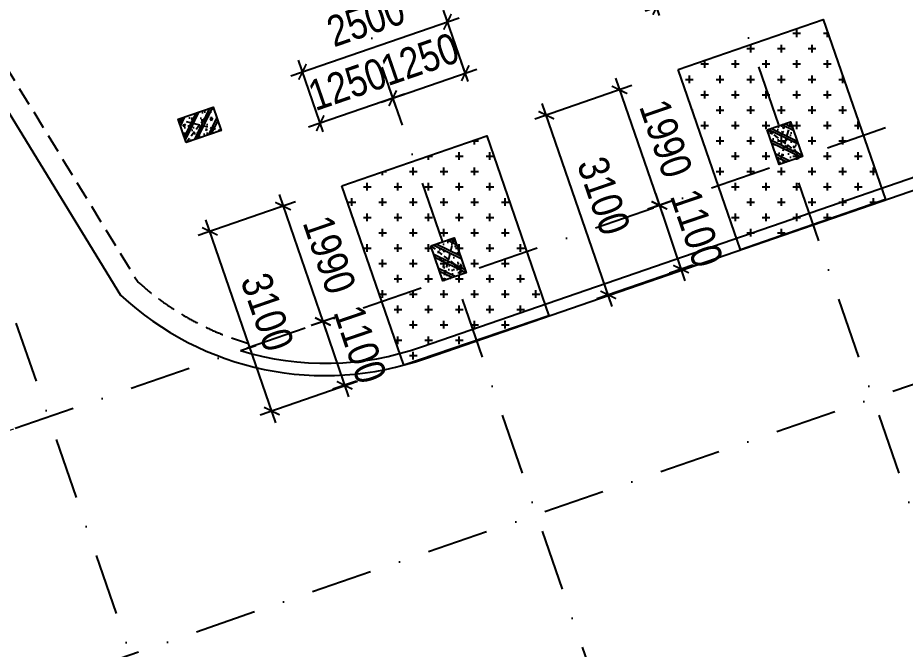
# Model space of a CAD drawing. Header units: millimetres. Extents: x -159515 to 1327256, y -225156 to 138737.
# Drawn here: x 819743 to 834205, y -21122 to -10832 of the extents above; entities that cross this region are included whole.
import ezdxf

# ---------------------------------------------------------------- set-up
doc = ezdxf.new("R2010")
doc.units = ezdxf.units.MM
doc.header["$MEASUREMENT"] = 0
doc.linetypes.add('DASHDOT', pattern=[1, 0.5, -0.25, 0, -0.25])
doc.linetypes.add('DASHED', pattern=[4.5, 3, -1.5])
for name, color, linetype in [('ccu11-Khuat', 9, 'DASHED'), ('KC2-DIM', 251, 'Continuous'), ('KC2-HATCH', 252, 'Continuous'), ('KT-Luoi truc South Tower', 8, 'DASHDOT'), ('ST_MBDV Cot vach 220805$0$AUDIT_I_220805193045-5', 6, 'Continuous')]:
    doc.layers.add(name, color=color, linetype=linetype)
doc.layers.add('KT-Kich thuoc', color=159, linetype='Continuous', lineweight=18)
doc.styles.add('Arial Narrow', font='ARIALN.TTF')
doc.dimstyles.new('ccu12-200', dxfattribs={"dimscale": 200, "dimtxt": 2.5, "dimasz": 1, "dimexe": 1, "dimexo": 2, "dimgap": 1, "dimtad": 1, "dimdec": 0, "dimrnd": 5, "dimdsep": 46, "dimtxsty": 'Arial Narrow', "dimblk": 'ARCHTICK', "dimcen": -1, "dimdle": 1, "dimclrd": 256, "dimclre": 256, "dimclrt": 3, "dimadec": 0, "dimazin": 2, "dimtfac": 0.1, "dimtdec": 0, "dimtmove": 0, "dimatfit": 1, "dimldrblk": 'ARCHTICK', "dimfxl": 1, "dimtvp": 0.8333333333333334, "dimtolj": 1, "dimtzin": 12, "dimarcsym": 0})
doc.dimstyles.new('CCU_1-300', dxfattribs={"dimscale": 300, "dimtxt": 2.5, "dimasz": 1, "dimexe": 1, "dimexo": 2, "dimgap": 0.5, "dimtad": 1, "dimdec": 0, "dimdsep": 46, "dimtxsty": 'Arial Narrow', "dimblk": 'ARCHTICK', "dimcen": -1, "dimdle": 1, "dimclrd": 256, "dimclre": 256, "dimclrt": 3, "dimadec": 0, "dimazin": 2, "dimtfac": 0.1, "dimtdec": 0, "dimtix": 1, "dimtmove": 2, "dimatfit": 1, "dimfxl": 1, "dimtvp": 0.8333333333333334, "dimtolj": 1, "dimtzin": 12, "dimarcsym": 0})
pattern_1 = [(0, (-876875.3034394523, 22163.93634343761), (250, 250), [125, -375]), (90, (-876812.8034394523, 22101.43634343761), (-250, 250), [125, -375])]

# ---------------------------------------------------------------- blocks, each defined once
blk = doc.blocks.new('_ArchTick')
at = {"color": 0, "const_width": 0.15}
blk.add_lwpolyline([(-0.5, -0.5000000000000018), (0.5, 0.5)], dxfattribs=at)
blk = doc.blocks.new('*D423')
at = {"layer": 'Defpoints', "color": 0, "transparency": 16777216}
for p in [(-103490.7967520389, 31040.52895974866, 6.013037278723798e-05), (-99707.27583657019, 22296.3676782295), (-104803.4914621501, 20536.90876858571)]:
    blk.add_point(p, dxfattribs=at)
at = {"layer": 'KT-Kich thuoc', "lineweight": -2, "transparency": 16777216}
for p, q in [((-104057.9469959951, 30844.72139916846), (-108187.4047428509, 29419.03383833725)), ((-108001.7334011629, 29800.51274060547), (-104705.58768186, 20253.33364660758)), ((-100274.4260805264, 22100.56011764931), (-105087.0665841282, 20439.00498829562))]:
    blk.add_line(p, q, dxfattribs=at)
at = {"layer": 'KT-Kich thuoc', "lineweight": -2, "transparency": 16777216, "xscale": 300, "yscale": 300, "zscale": 300}
for p, rotation in [((-107903.8296208728, 29516.93761862735), 109.0471379637702), ((-104803.4914621501, 20536.90876858571), 289.0471379637702)]:
    blk.add_blockref('_ArchTick', p, dxfattribs=dict(at, rotation=rotation))
at = {"layer": 'KT-Kich thuoc', "color": 3, "transparency": 16777216, "insert": (-105849.9084873426, 25200.84264778149), "char_height": 750, "attachment_point": 5, "rotation": 289.0471379637702, "style": 'Arial Narrow'}
blk.add_mtext('\\A1;9500', dxfattribs=at)
blk = doc.blocks.new('*D431')
at = {"layer": 'Defpoints', "color": 0, "transparency": 16777216}
for p in [(-100390.4585933383, 22060.50010970127, 6.013037278723798e-05), (-99052.44016882124, 18184.97320051587, 0.0001101642254418573), (-103465.4730468325, 16661.3818562261)]:
    blk.add_point(p, dxfattribs=at)
at = {"layer": 'KT-Kich thuoc', "lineweight": -2, "transparency": 16777216}
for p, q in [((-100957.6088372945, 21864.69254912107), (-105087.0665841393, 20439.00498829364)), ((-104901.3952424513, 20820.48389056187), (-103367.5692665424, 16377.80673424798)), ((-99619.5904127775, 17989.16563993568), (-103749.0481688106, 16563.478075936))]:
    blk.add_line(p, q, dxfattribs=at)
at = {"layer": 'KT-Kich thuoc', "lineweight": -2, "transparency": 16777216, "xscale": 300, "yscale": 300, "zscale": 300}
for p, rotation in [((-104803.4914621612, 20536.90876858374), 109.0471379637702), ((-103465.4730468325, 16661.3818562261), 289.0471379637702)]:
    blk.add_blockref('_ArchTick', p, dxfattribs=dict(at, rotation=rotation))
at = {"layer": 'KT-Kich thuoc', "color": 3, "transparency": 16777216, "insert": (-103630.730200328, 18773.06476657989), "char_height": 750, "attachment_point": 5, "rotation": 289.0471379637702, "style": 'Arial Narrow'}
blk.add_mtext('\\A1;4100', dxfattribs=at)
blk = doc.blocks.new('*U197')
h = blk.add_hatch()
h.set_pattern_fill('VATLIEU04', color=250, scale=40, style=0, pattern_type=2)
h.set_pattern_definition([(49.99999999999999, (-549.9999999999942, 650.1906839336557), (286.9040730403014, -25.10085399303804), [30, -330]), (355, (-549.9999999999942, 650.1906839336557), (-55.50053344520001, 300.8768534800047), [24, -264]), (100.4514, (-526.0913279999942, 648.0989479336554), (231.4037526856086, 275.7758168243814), [25.496076, -280.4568448]), (46.18420000000001, (-549.9999999999942, 730.1906839336557), (426.8964194502578, -66.20760573160723), [45, -495]), (96.6356, (-514.4253019999941, 724.6733611336554), (373.8650822194813, 389.6471483601767), [38.2441152, -420.6852]), (351.1842, (-549.9999999999942, 730.1906839336557), (373.8647780534509, 389.6474403701299), [36, -396]), (21, (-509.9999999999942, 710.1906839336557), (238.7628208473847, -161.0475562661355), [30, -330]), (326.0000000000001, (-509.9999999999942, 710.1906839336557), (97.32613276863269, 290.0600180187412), [24, -264]), (71.4514, (-490.1031067999942, 696.7700415336553), (336.089051432596, 129.012198683981), [25.496076, -280.4568448]), (37.50000000000001, (-549.9999999999942, 650.1906839336557), (4.863942126916267, 133.1575415325246), [0, -260.8, 0, -268, 0, -265]), (7.499999999999999, (-549.9999999999942, 650.1906839336557), (105.2278149768594, 157.7646847529441), [0, -152.8, 0, -254.8, 0, -101]), (327.5, (-639.1999999999942, 650.1906839336557), (213.5289744689636, -9.021948693751902), [0, -100, 0, -312, 0, -414]), (317.5, (-679.1999999999942, 650.1906839336557), (233.2744677369545, 40.04199293292709), [0, -130, 0, -207.2, 0, -294]), (45, (-549.9999999999942, 650.1906839336557), (-120.2081528017131, 120.2081528017131), []), (45, (-549.9999999999942, 699.1906839336557), (-120.2081528017131, 120.2081528017131), [])])
h.paths.add_polyline_path([(-475, -474.9999999999998), (-75, -475.0000000000038), (-74.9999999999942, 125.1906839336557), (-474.9999999999942, 125.1906839336598)])
at = {"color": 6, "ltscale": 0.25}
blk.add_lwpolyline([(-475, -474.9999999999998), (-75, -475.0000000000038), (-74.9999999999942, 125.1906839336557), (-474.9999999999942, 125.1906839336598)], close=True, dxfattribs=at)
at = {"layer": 'Defpoints', "linetype": 'ByBlock', "ltscale": 30}
for p, q in [((-75, -475.0000000000038), (-474.9999999999942, 125.1906839336598)), ((-475, -474.9999999999998), (-74.9999999999942, 125.1906839336557))]:
    blk.add_line(p, q, dxfattribs=at)
blk = doc.blocks.new('MBCV-T38')
at = {"layer": 'ST_MBDV Cot vach 220805$0$AUDIT_I_220805193045-5', "linetype": 'ByBlock'}
for p, xscale, rotation in [((-52656.28047321632, -1818.947178782226, 3.387634869795143e-05), -1, 289.0471379540016), ((-42878.2590372191, -2510.563873325154, 3.387762729400309e-05), -1.000000000000001, 199.0471379540016), ((-48360.71139598172, -4403.3702926767, 3.387762729400309e-05), -1.000000000000001, 199.0471379540016)]:
    blk.add_blockref('*U197', p, dxfattribs=dict(at, xscale=xscale, rotation=rotation))
blk = doc.blocks.new('mbkc-t38')
at = {"layer": 'KC2-HATCH'}
h = blk.add_hatch(dxfattribs=at)
h.set_pattern_fill('CROSS', color=256, scale=1000)
h.set_pattern_definition(pattern_1)
h.paths.add_polyline_path([(-46369.04486343544, 10486.19900641593), (-44005.9188468121, 11302.06384176379), (-42993.02180429478, 8368.24043178479), (-45356.14782091696, 7552.375596433376)])
h = blk.add_hatch(dxfattribs=at)
h.set_pattern_fill('CROSS', color=256, scale=1000)
h.set_pattern_definition(pattern_1)
h.paths.add_polyline_path([(-51851.6376168147, 8593.581962086018), (-49488.33706866798, 9408.941097148305), (-48476.48658348364, 6476.114685513367), (-50843.34210207115, 5671.059554208714)])
at = {"elevation": 4.458521374368855e-05}
for points in [[(-26285.84905972192, 27544.13621940781), (-26286.75217843894, 27543.82441936059), (-28875.47346744454, 34907.55159271641, 0.3383369275737885), (-32748.90404082043, 36443.74183729629), (-62184.65321586793, 26288.64129227358, 0.4594566638934902), (-64224.75314362464, 21139.22194988884), (-55456.04482255038, 6812.864930213022, 0.2796886410766748), (-50489.87256023497, 5781.479104847196), (-27772.44800690282, 13619.18711417091, 0.2042794764179826), (-27706.14131651446, 13740.29972149261), (-27482.35346303508, 14770.16946779525, -0.275411558420597), (-26754.50540207326, 15570.68058256338), (-22342.11732573831, 17088.55666020441, -0.4141945204059637), (-21181.0411169352, 16524.03317039953), (-12851.82475929544, -7566.679840028301, 0.3197537419032751), (-8031.785266063176, -11000.18073001389), (37105.59623749531, -11000.18073001389, 0.3653099340488337), (42071.56812999654, -6689.458727371566, 0.1024343471952136), (42062.59286841122, -5067.552595500791), (39621.42709744861, 6403.080977756574, 0.1326112318916029), (38155.10489113629, 9201.696160682113, 0.06649945757597092), (37023.91901351791, 10116.12182638138, 0.1376152775427903), (34943.32370387134, 10699.81926991716), (9299.622612856328, 10699.81926998532)], [(-53501.66349917674, 5907.784363705599, 0.1611946573830226), (-50555.90817784052, 5970.264765772001), (-27900.77332028141, 13786.48229115849), (-27678.06837900751, 14811.36848495413, -0.274306576254146), (-26816.31484984676, 15760.92095648488), (-22407.31009360182, 17277.63316083582, -0.4141533536754791), (-20992.01996030263, 16589.38607657278), (-12662.80360269814, -7501.326933753211, 0.3197537419032768), (-8031.785266063176, -10800.18073001391), (37104.14336379024, -10800.18073001389, 0.1514665713445437), (39863.68269264442, -9899.999987770268, 0.1514665713445437)]]:
    blk.add_lwpolyline(points, format="xyb", dxfattribs=at)
for points, elevation in [([(-46369.04486343544, 10486.19900641593), (-44005.9188468121, 11302.06384176379), (-42993.02180429478, 8368.24043178479), (-45356.14782091696, 7552.375596433376), (-46369.04486343125, 10486.19900641738)], 9.918654076103366e-05), ([(-51851.6376168147, 8593.581962086018), (-49488.33706866798, 9408.941097148305), (-48476.48658348364, 6476.114685513367), (-50843.34210207115, 5671.059554208714), (-51851.6376168147, 8593.581962086007)], 4.458521374368855e-05)]:
    blk.add_lwpolyline(points, dxfattribs=dict(elevation=elevation))
at = {"layer": 'ccu11-Khuat', "ltscale": 100}
blk.add_line((-53501.66262846161, 5907.784095856419, 4.458521374368855e-05), (-53253.33154167398, 5993.519944475231, 4.458521374368855e-05), dxfattribs=at)
at = {"layer": 'ccu11-Khuat', "ltscale": 100, "elevation": 4.458521374368855e-05}
blk.add_lwpolyline([(-64022.0808219593, 24491.96479937421), (-63805.32204269769, 24566.80036231469, 0.2639162307717612), (-63920.13448847225, 21311.97577984563), (-55182.93768745149, 7037.102430282743, 0.1226609126933244), (-53253.33154167386, 5993.519944475278, 0.09033332123252293)], format="xyb", dxfattribs=at)
at = {"layer": 'ccu11-Khuat'}
blk.add_blockref('MBCV-T38', (-1436.987392969429, 11722.23157746011, 6.530891346702571e-05), dxfattribs=at)
blk = doc.blocks.new('*D534')
at = {"layer": 'Defpoints', "color": 0, "transparency": 16777216}
for p in [(830768.9219914065, -13692.11978363965), (831123.0298975555, -14733.19413897596), (830551.1570485712, -14927.70925319361)]:
    blk.add_point(p, dxfattribs=at)
at = {"layer": 'KC2-DIM', "lineweight": -2, "transparency": 16777216}
for p, q in [((830132.6453440608, -13697.28825606863), (830615.5608469323, -15117.05589498227)), ((830390.2287078291, -13820.92738036212), (830007.7025006334, -13951.03869621851)), ((830744.3366139781, -14862.00173569843), (830361.8104067824, -14992.11305155483))]:
    blk.add_line(p, q, dxfattribs=at)
at = {"layer": 'KC2-DIM', "lineweight": -2, "transparency": 16777216, "xscale": 200, "yscale": 200, "zscale": 200}
for p, rotation in [((830197.0491424222, -13886.63489785729), 108.7850689808762), ((830551.1570485712, -14927.70925319361), 288.7850689808762)]:
    blk.add_blockref('_ArchTick', p, dxfattribs=dict(at, rotation=rotation))
at = {"layer": 'KC2-DIM', "color": 3, "transparency": 16777216, "insert": (830805.137938818, -14260.56117778929), "char_height": 500, "attachment_point": 5, "rotation": 288.7850689808762, "style": 'Arial Narrow'}
blk.add_mtext('\\A1;1100', dxfattribs=at)
blk = doc.blocks.new('*D535')
at = {"layer": 'Defpoints', "color": 0, "transparency": 16777216}
for p in [(830128.0571183034, -11807.98228476549), (830777.7056367885, -13690.97424979098), (830198.48921801, -13890.80892531318)]:
    blk.add_point(p, dxfattribs=at)
at = {"layer": 'KC2-DIM', "lineweight": -2, "transparency": 16777216}
for p, q in [((829483.6119687235, -11818.75291643472), (830263.7179488115, -14079.87296916614)), ((829749.9290305974, -11938.43974636833), (829359.7766556719, -12073.04569108912)), ((830399.5775490826, -13821.43171139382), (830009.425174157, -13956.03765611461))]:
    blk.add_line(p, q, dxfattribs=at)
at = {"layer": 'KC2-DIM', "lineweight": -2, "transparency": 16777216, "xscale": 200, "yscale": 200, "zscale": 200}
for p, rotation in [((829548.8406995249, -12007.81696028769), 109.0348773194153), ((830198.48921801, -13890.80892531318), 289.0348773194153)]:
    blk.add_blockref('_ArchTick', p, dxfattribs=dict(at, rotation=rotation))
at = {"layer": 'KC2-DIM', "color": 3, "transparency": 16777216, "insert": (830304.0564869724, -12800.82414207252), "char_height": 500, "attachment_point": 5, "rotation": 289.0348773194153, "style": 'Arial Narrow'}
blk.add_mtext('\\A1;1990', dxfattribs=at)
blk = doc.blocks.new('*D536')
at = {"layer": 'Defpoints', "color": 0, "transparency": 16777216}
for p in [(830128.057118302, -11807.98228476191), (828355.8128310766, -12419.42189628162), (831138.447425461, -14736.57640263397)]:
    blk.add_point(p, dxfattribs=at)
at = {"layer": 'KC2-DIM', "lineweight": -2, "transparency": 16777216}
for p, q in [((829749.929030596, -11938.43974636478), (828166.7487872236, -12484.65062708306)), ((829431.4318690371, -15537.08005800666), (828290.5841002752, -12230.35785242871)), ((830760.3193377551, -14867.03386423684), (829177.1390943826, -15413.24474495513))]:
    blk.add_line(p, q, dxfattribs=at)
at = {"layer": 'KC2-DIM', "lineweight": -2, "transparency": 16777216, "xscale": 200, "yscale": 200, "zscale": 200}
for p, rotation in [((828355.8128310766, -12419.42189628162), 109.0348773194179), ((829366.2031382356, -15348.01601415369), 289.0348773194179)]:
    blk.add_blockref('_ArchTick', p, dxfattribs=dict(at, rotation=rotation))
at = {"layer": 'KC2-DIM', "color": 3, "transparency": 16777216, "insert": (829291.3995128609, -13735.23015448987), "char_height": 500, "attachment_point": 5, "rotation": 289.0348773194179, "style": 'Arial Narrow'}
blk.add_mtext('\\A1;3100', dxfattribs=at)
blk = doc.blocks.new('*D539')
at = {"layer": 'Defpoints', "color": 0, "transparency": 16777216}
for p in [(830154.1458894914, -10657.14662279323), (831514.025316922, -10765.84284460463), (830332.3079860426, -11173.54554731073)]:
    blk.add_point(p, dxfattribs=at)
at = {"layer": 'KC2-DIM', "lineweight": -2, "transparency": 16777216}
for p, q in [((831383.567855313, -10387.71475690085), (831270.6344895663, -10060.37987623527)), ((831524.9272642228, -10184.21518928267), (829965.0818456396, -10722.37535359772)), ((830201.8505244335, -10795.41745960689), (830088.9171586869, -10468.08257894131))]:
    blk.add_line(p, q, dxfattribs=at)
at = {"layer": 'KC2-DIM', "lineweight": -2, "transparency": 16777216, "xscale": 200, "yscale": 200, "zscale": 200}
for p, rotation in [((831335.8632203708, -10249.44392008719), 19.03487732035068), ((830154.1458894914, -10657.14662279323), 199.0348773203507)]:
    blk.add_blockref('_ArchTick', p, dxfattribs=dict(at, rotation=rotation))
at = {"layer": 'KC2-DIM', "color": 3, "transparency": 16777216, "insert": (830596.5157541963, -10022.90374323775), "char_height": 500, "attachment_point": 5, "rotation": 19.034877320350667, "style": 'Arial Narrow'}
blk.add_mtext('\\A1;1250', dxfattribs=at)
blk = doc.blocks.new('*D537')
at = {"layer": 'Defpoints', "color": 0, "transparency": 16777216}
for p in [(832228.9461120191, -9005.575629253202), (832695.6085341821, -10358.18641225764), (830332.3079860334, -11173.54554731387)]:
    blk.add_point(p, dxfattribs=at)
at = {"layer": 'KC2-DIM', "lineweight": -2, "transparency": 16777216}
for p, q in [((832565.1510725731, -9980.0583245538), (832163.7173812146, -8816.511585401342)), ((829676.5815200185, -9886.163495113928), (832418.010155871, -8940.346898448712)), ((830201.8505244245, -10795.41745961003), (829800.4168330659, -9631.870720457577))]:
    blk.add_line(p, q, dxfattribs=at)
at = {"layer": 'KC2-DIM', "lineweight": -2, "transparency": 16777216, "xscale": 200, "yscale": 200, "zscale": 200}
for p, rotation in [((832228.9461120191, -9005.575629253202), 19.03487732034784), ((829865.6455638704, -9820.934764309437), 199.0348773203478)]:
    blk.add_blockref('_ArchTick', p, dxfattribs=dict(at, rotation=rotation))
at = {"layer": 'KC2-DIM', "color": 3, "transparency": 16777216, "insert": (830898.80703721, -8982.863668578939), "char_height": 500, "attachment_point": 5, "rotation": 19.034877320347842, "style": 'Arial Narrow'}
blk.add_mtext('\\A1;2500', dxfattribs=at)
blk = doc.blocks.new('*D617')
at = {"layer": 'Defpoints', "color": 0, "transparency": 16777216}
for p in [(825286.5037695507, -15585.24252825507), (825640.6116756997, -16626.31688359138), (825068.7388267152, -16820.83199780906)]:
    blk.add_point(p, dxfattribs=at)
at = {"layer": 'KC2-DIM', "lineweight": -2, "transparency": 16777216}
for p, q in [((824650.2271222048, -15590.41100068408), (825133.1426250763, -17010.17863959773)), ((824907.8104859733, -15714.05012497754), (824525.2842787774, -15844.161440834)), ((825261.9183921223, -16755.12448031385), (824879.3921849264, -16885.23579617031))]:
    blk.add_line(p, q, dxfattribs=at)
at = {"layer": 'KC2-DIM', "lineweight": -2, "transparency": 16777216, "xscale": 200, "yscale": 200, "zscale": 200}
for p, rotation in [((824714.6309205662, -15779.75764247274), 108.7850689808762), ((825068.7388267152, -16820.83199780906), 288.7850689808762)]:
    blk.add_blockref('_ArchTick', p, dxfattribs=dict(at, rotation=rotation))
at = {"layer": 'KC2-DIM', "color": 3, "transparency": 16777216, "insert": (825322.7197169621, -16153.68392240477), "char_height": 500, "attachment_point": 5, "rotation": 288.7850689808762, "style": 'Arial Narrow'}
blk.add_mtext('\\A1;1100', dxfattribs=at)
blk = doc.blocks.new('*D618')
at = {"layer": 'Defpoints', "color": 0, "transparency": 16777216}
for p in [(824645.6388964475, -13701.10502938097), (825295.2874149326, -15584.09699440651), (824716.0709961541, -15783.93166992872)]:
    blk.add_point(p, dxfattribs=at)
at = {"layer": 'KC2-DIM', "lineweight": -2, "transparency": 16777216}
for p, q in [((824001.1937468676, -13711.8756610502), (824781.2997269556, -15972.99571378168)), ((824267.5108087416, -13831.56249098381), (823877.358433816, -13966.16843570457)), ((824917.1593272267, -15714.55445600935), (824527.0069523011, -15849.16040073012))]:
    blk.add_line(p, q, dxfattribs=at)
at = {"layer": 'KC2-DIM', "lineweight": -2, "transparency": 16777216, "xscale": 200, "yscale": 200, "zscale": 200}
for p, rotation in [((824066.422477669, -13900.93970490317), 109.0348773194153), ((824716.0709961541, -15783.93166992872), 289.0348773194153)]:
    blk.add_blockref('_ArchTick', p, dxfattribs=dict(at, rotation=rotation))
at = {"layer": 'KC2-DIM', "color": 3, "transparency": 16777216, "insert": (824821.6382651165, -14693.94688668806), "char_height": 500, "attachment_point": 5, "rotation": 289.0348773194153, "style": 'Arial Narrow'}
blk.add_mtext('\\A1;1990', dxfattribs=at)
blk = doc.blocks.new('*D619')
at = {"layer": 'Defpoints', "color": 0, "transparency": 16777216}
for p in [(824645.6388964461, -13701.10502937739), (822873.3946092204, -14312.54464089719), (825656.0292036053, -16629.69914724943)]:
    blk.add_point(p, dxfattribs=at)
at = {"layer": 'KC2-DIM', "lineweight": -2, "transparency": 16777216}
for p, q in [((824267.5108087402, -13831.56249098026), (822684.3305653675, -14377.77337169863)), ((823949.013647181, -17430.20280262223), (822808.1658784191, -14123.48059704422)), ((825277.9011158993, -16760.1566088523), (823694.7208725265, -17306.36748957069))]:
    blk.add_line(p, q, dxfattribs=at)
at = {"layer": 'KC2-DIM', "lineweight": -2, "transparency": 16777216, "xscale": 200, "yscale": 200, "zscale": 200}
for p, rotation in [((822873.3946092204, -14312.54464089719), 109.0348773194179), ((823883.7849163795, -17241.13875876926), 289.0348773194179)]:
    blk.add_blockref('_ArchTick', p, dxfattribs=dict(at, rotation=rotation))
at = {"layer": 'KC2-DIM', "color": 3, "transparency": 16777216, "insert": (823808.9812910049, -15628.35289910546), "char_height": 500, "attachment_point": 5, "rotation": 289.0348773194179, "style": 'Arial Narrow'}
blk.add_mtext('\\A1;3100', dxfattribs=at)
blk = doc.blocks.new('*D620')
at = {"layer": 'Defpoints', "color": 0, "transparency": 16777216}
for p in [(827035.0282157834, -11734.91023234933), (827213.1903123355, -12251.30915686986), (826031.6070950659, -12658.9655892202)]:
    blk.add_point(p, dxfattribs=at)
at = {"layer": 'KC2-DIM', "lineweight": -2, "transparency": 16777216}
for p, q in [((827082.7328507265, -11873.18106916602), (826969.7994849789, -11545.84618849747)), ((825664.3809546619, -12207.79539550416), (827224.0922596352, -11669.68150154484)), ((825901.1496334568, -12280.83750151636), (825788.2162677093, -11953.50262084781))]:
    blk.add_line(p, q, dxfattribs=at)
at = {"layer": 'KC2-DIM', "lineweight": -2, "transparency": 16777216, "xscale": 200, "yscale": 200, "zscale": 200}
for p, rotation in [((827035.0282157834, -11734.91023234933), 19.03487732034753), ((825853.4449985137, -12142.56666469967), 199.0348773203475)]:
    blk.add_blockref('_ArchTick', p, dxfattribs=dict(at, rotation=rotation))
at = {"layer": 'KC2-DIM', "color": 3, "transparency": 16777216, "insert": (826295.7478064138, -11508.3469203221), "char_height": 500, "attachment_point": 5, "rotation": 19.03487732034753, "style": 'Arial Narrow'}
blk.add_mtext('\\A1;1250', dxfattribs=at)
blk = doc.blocks.new('*D621')
at = {"layer": 'Defpoints', "color": 0, "transparency": 16777216}
for p in [(824671.7276676357, -12550.26936740868), (826031.607095066, -12658.96558922008), (824849.8897641867, -13066.66829192618)]:
    blk.add_point(p, dxfattribs=at)
at = {"layer": 'KC2-DIM', "lineweight": -2, "transparency": 16777216}
for p, q in [((825901.149633457, -12280.8375015163), (825788.2162677104, -11953.50262085078)), ((826042.5090423669, -12077.33793389815), (824482.6636237837, -12615.49809821317)), ((824719.4323025778, -12688.5402042224), (824606.4989368311, -12361.20532355682))]:
    blk.add_line(p, q, dxfattribs=at)
at = {"layer": 'KC2-DIM', "lineweight": -2, "transparency": 16777216, "xscale": 200, "yscale": 200, "zscale": 200}
for p, rotation in [((825853.444998515, -12142.56666470264), 19.03487732035068), ((824671.7276676357, -12550.26936740868), 199.0348773203507)]:
    blk.add_blockref('_ArchTick', p, dxfattribs=dict(at, rotation=rotation))
at = {"layer": 'KC2-DIM', "color": 3, "transparency": 16777216, "insert": (825114.0975323404, -11916.02648785323), "char_height": 500, "attachment_point": 5, "rotation": 19.034877320350667, "style": 'Arial Narrow'}
blk.add_mtext('\\A1;1250', dxfattribs=at)
blk = doc.blocks.new('*D622')
at = {"layer": 'Defpoints', "color": 0, "transparency": 16777216}
for p in [(826746.5278901632, -10898.69837386868), (827213.1903123263, -12251.30915687306), (824849.8897641775, -13066.66829192929)]:
    blk.add_point(p, dxfattribs=at)
at = {"layer": 'KC2-DIM', "lineweight": -2, "transparency": 16777216}
for p, q in [((824194.1632981625, -11779.28623972941), (826935.5919340152, -10833.46964306419)), ((827082.7328507173, -11873.18106916928), (826681.2991593587, -10709.63433001676)), ((824719.4323025685, -12688.54020422552), (824317.9986112099, -11524.993465073))]:
    blk.add_line(p, q, dxfattribs=at)
at = {"layer": 'KC2-DIM', "lineweight": -2, "transparency": 16777216, "xscale": 200, "yscale": 200, "zscale": 200}
for p, rotation in [((826746.5278901632, -10898.69837386868), 19.03487732034784), ((824383.2273420144, -11714.05750892492), 199.0348773203478)]:
    blk.add_blockref('_ArchTick', p, dxfattribs=dict(at, rotation=rotation))
at = {"layer": 'KC2-DIM', "color": 3, "transparency": 16777216, "insert": (825416.388815354, -10875.98641319436), "char_height": 500, "attachment_point": 5, "rotation": 19.034877320347842, "style": 'Arial Narrow'}
blk.add_mtext('\\A1;2500', dxfattribs=at)
blk = doc.blocks.new('Asix South Tower')
at = {"layer": 'KT-Luoi truc South Tower', "ltscale": 2000}
for p, q in [((-96619.79543685494, 52578.15580300276), (-78454.49814376072, -37.03824995092145)), ((-102102.2477954458, 50685.34938506575), (-83936.95050200867, -1929.844668879748)), ((-108719.0006420207, 48400.92784617625), (-90553.7033481705, -4214.266208966372)), ((-37736.78259606101, 39354.25279267693), (-105450.5498458839, 15976.20623329253)), ((-63379.59196258499, 34838.60071623722), (-106788.5681758225, 19851.73290062346))]:
    blk.add_line(p, q, dxfattribs=at)
at = {"layer": 'KT-Kich thuoc'}
for base, p1, p2, picture, middle in [((-104803.4914621501, 20536.90876858571), (-103490.7967520389, 31040.52895974866, 6.013037278723798e-05), (-99707.27583657019, 22296.36767822949), '*D423', (-105849.9084873426, 25200.84264778149)), ((-103465.4730468325, 16661.3818562261), (-100390.4585933383, 22060.50010970127, 6.013037278723798e-05), (-99052.44016882125, 18184.97320051587, 0.0001101642254418573), '*D431', (-103630.730200328, 18773.06476657989))]:
    dim = blk.add_linear_dim(base=base, p1=p1, p2=p2, angle=109.0471379637702, dimstyle='CCU_1-300', dxfattribs=at)
    dim.commit()
    dim.dimension.update_dxf_attribs({"geometry": picture, "text_midpoint": middle})

msp = doc.modelspace()

# ---------------------------------------------------------------- block references
msp.add_blockref('mbkc-t38', (876875.3034394523, -22163.93634343761, -4.458521374368855e-05))
at = {"layer": 'KT-Kich thuoc'}
msp.add_blockref('Asix South Tower', (919947.9135606117, -39634.35096379504), dxfattribs=at)

# ---------------------------------------------------------------- dimensions: what is measured, and where the dimension line sits
at = {"layer": 'KC2-DIM'}
for p1, p2, distance, picture, middle in [((830332.3079860333, -11173.54554731386, 5.460132701734511e-05), (832695.6085341821, -10358.18641225762, 5.460132701734511e-05), 1430.8493095217307, '*D537', (830898.80703721, -8982.863668578939, 5.460132701734511e-05)), ((824849.8897641774, -13066.66829192934), (827213.1903123262, -12251.3091568731), 1430.8493095217325, '*D622', (825416.388815354, -10875.98641319436)), ((831138.4474254613, -14736.57640263399, 5.460132701734511e-05), (830128.0571183022, -11807.98228476196, 5.460132701734511e-05), 1874.7555072966893, '*D536', (829291.3995128609, -13735.23015448987, 5.460132701734511e-05)), ((830128.0571183035, -11807.98228476551, 5.460132701734511e-05), (830777.7056367886, -13690.97424979099, 5.460132701734511e-05), -612.7198032737413, '*D535', (830304.0564869724, -12800.82414207252, 5.460132701734511e-05)), ((825656.0292036054, -16629.69914724947), (824645.6388964463, -13701.10502937744), 1874.7555072969383, '*D619', (823808.9812910049, -15628.35289910546)), ((824645.6388964476, -13701.10502938099), (825295.2874149327, -15584.09699440647), -612.7198032737608, '*D618', (824821.6382651165, -14693.94688668806))]:
    dim = msp.add_aligned_dim(p1=p1, p2=p2, distance=distance, dimstyle='ccu12-200', dxfattribs=at)
    dim.commit()
    dim.dimension.update_dxf_attribs({"geometry": picture, "text_midpoint": middle})
for base, p1, p2, angle, picture, middle in [((830154.1458894914, -10657.14662279323, 5.460132701734511e-05), (831514.0253169219, -10765.84284460467, 5.460132701734511e-05), (830332.3079860426, -11173.54554731068, 5.460132701734511e-05), 199.0348773203506, '*D539', (830745.0045549312, -10453.29527144015, 5.460132701734511e-05)), ((827035.0282157834, -11734.91023234933), (826031.607095066, -12658.96558922016), (827213.1903123355, -12251.30915686987), 19.03487732034776, '*D620', (826444.2366071485, -11938.7384485245)), ((824671.7276676357, -12550.26936740868), (826031.607095066, -12658.96558922016), (824849.8897641867, -13066.66829192617), 199.03487732035052, '*D621', (825262.5863330753, -12346.41801605563)), ((830551.1570485712, -14927.70925319361, 5.460132701734511e-05), (830768.9219914064, -13692.11978363961, 5.460132701734511e-05), (831123.0298975554, -14733.19413897595, 5.460132701734511e-05), 288.7850689808762, '*D534', (830374.1030954965, -14407.17207552533, 5.460132701734511e-05)), ((825068.7388267152, -16820.83199780906), (825286.5037695505, -15585.24252825509), (825640.6116756995, -16626.31688359143), 288.78506898087625, '*D617', (824891.6848736407, -16300.29482014079))]:
    dim = msp.add_linear_dim(base=base, p1=p1, p2=p2, angle=angle, dimstyle='ccu12-200', dxfattribs=at)
    dim.commit()
    dim.dimension.update_dxf_attribs({"geometry": picture, "text_midpoint": middle, "dimtype": 161})

doc.saveas('drawing.dxf')
